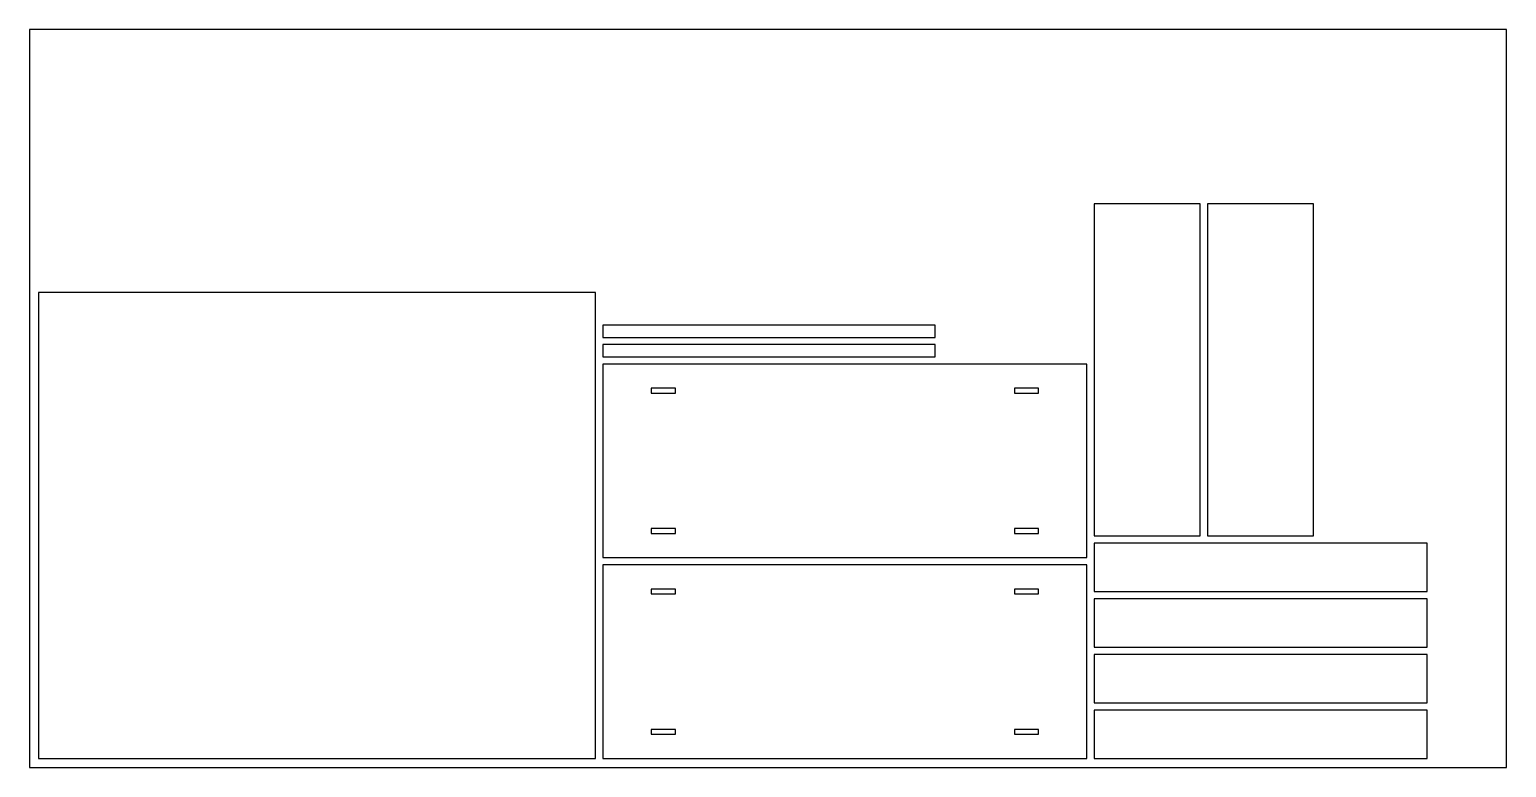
# Model space of a CAD drawing. Header units: millimetres. Extents: x 0 to 2440, y 0 to 1220.
import ezdxf

# ---------------------------------------------------------------- set-up
doc = ezdxf.new("R2010")
doc.units = ezdxf.units.MM

msp = doc.modelspace()

# ---------------------------------------------------------------- linework, layer by layer
at = {"layer": 'CUT'}
for p, q in [((1934, 932), (1759, 932)), ((1759, 932), (1759, 383)), ((1934, 383), (1934, 932)), ((2121, 932), (1946, 932)), ((1946, 932), (1946, 383)), ((2121, 383), (2121, 932)), ((935, 785), (15, 785)), ((15, 785), (15, 15)), ((935, 15), (935, 785)), ((1496, 731), (947, 731)), ((947, 731), (947, 711)), ((947, 711), (1496, 711)), ((1496, 711), (1496, 731)), ((1496, 699), (947, 699)), ((947, 699), (947, 679)), ((1496, 679), (1496, 699)), ((947, 679), (1496, 679)), ((1747, 667), (947, 667)), ((947, 667), (947, 347)), ((1747, 347), (1747, 667)), ((1067, 627), (1027, 627)), ((1027, 627), (1027, 619)), ((1027, 619), (1067, 619)), ((1067, 619), (1067, 627)), ((1667, 627), (1627, 627)), ((1627, 627), (1627, 619)), ((1627, 619), (1667, 619)), ((1667, 619), (1667, 627)), ((1067, 395), (1027, 395)), ((1027, 395), (1027, 387)), ((1067, 387), (1067, 395)), ((1667, 395), (1627, 395)), ((1627, 395), (1627, 387)), ((1667, 387), (1667, 395)), ((1027, 387), (1067, 387)), ((1627, 387), (1667, 387)), ((1759, 383), (1934, 383)), ((2309, 371), (1759, 371)), ((1759, 371), (1759, 291)), ((1946, 383), (2121, 383)), ((2309, 291), (2309, 371)), ((947, 347), (1747, 347)), ((1747, 335), (947, 335)), ((947, 335), (947, 15)), ((1747, 15), (1747, 335)), ((1067, 295), (1027, 295)), ((1027, 295), (1027, 287)), ((1067, 287), (1067, 295)), ((1667, 295), (1627, 295)), ((1627, 295), (1627, 287)), ((1667, 287), (1667, 295)), ((1027, 287), (1067, 287)), ((1627, 287), (1667, 287)), ((1759, 291), (2309, 291)), ((2309, 279), (1759, 279)), ((1759, 279), (1759, 199)), ((2309, 199), (2309, 279)), ((1759, 199), (2309, 199)), ((2309, 187), (1759, 187)), ((1759, 187), (1759, 107)), ((2309, 107), (2309, 187)), ((1759, 107), (2309, 107)), ((2309, 95), (1759, 95)), ((1759, 95), (1759, 15)), ((2309, 15), (2309, 95)), ((1067, 63), (1027, 63)), ((1027, 63), (1027, 55)), ((1027, 55), (1067, 55)), ((1067, 55), (1067, 63)), ((1667, 63), (1627, 63)), ((1627, 63), (1627, 55)), ((1627, 55), (1667, 55)), ((1667, 55), (1667, 63)), ((15, 15), (935, 15)), ((947, 15), (1747, 15)), ((1759, 15), (2309, 15))]:
    msp.add_line(p, q, dxfattribs=at)
at = {"layer": 'SHEET'}
for p, q in [((2440, 1220), (0, 1220)), ((0, 1220), (0, 0)), ((2440, 0), (2440, 1220)), ((0, 0), (2440, 0))]:
    msp.add_line(p, q, dxfattribs=at)

doc.saveas('drawing.dxf')
